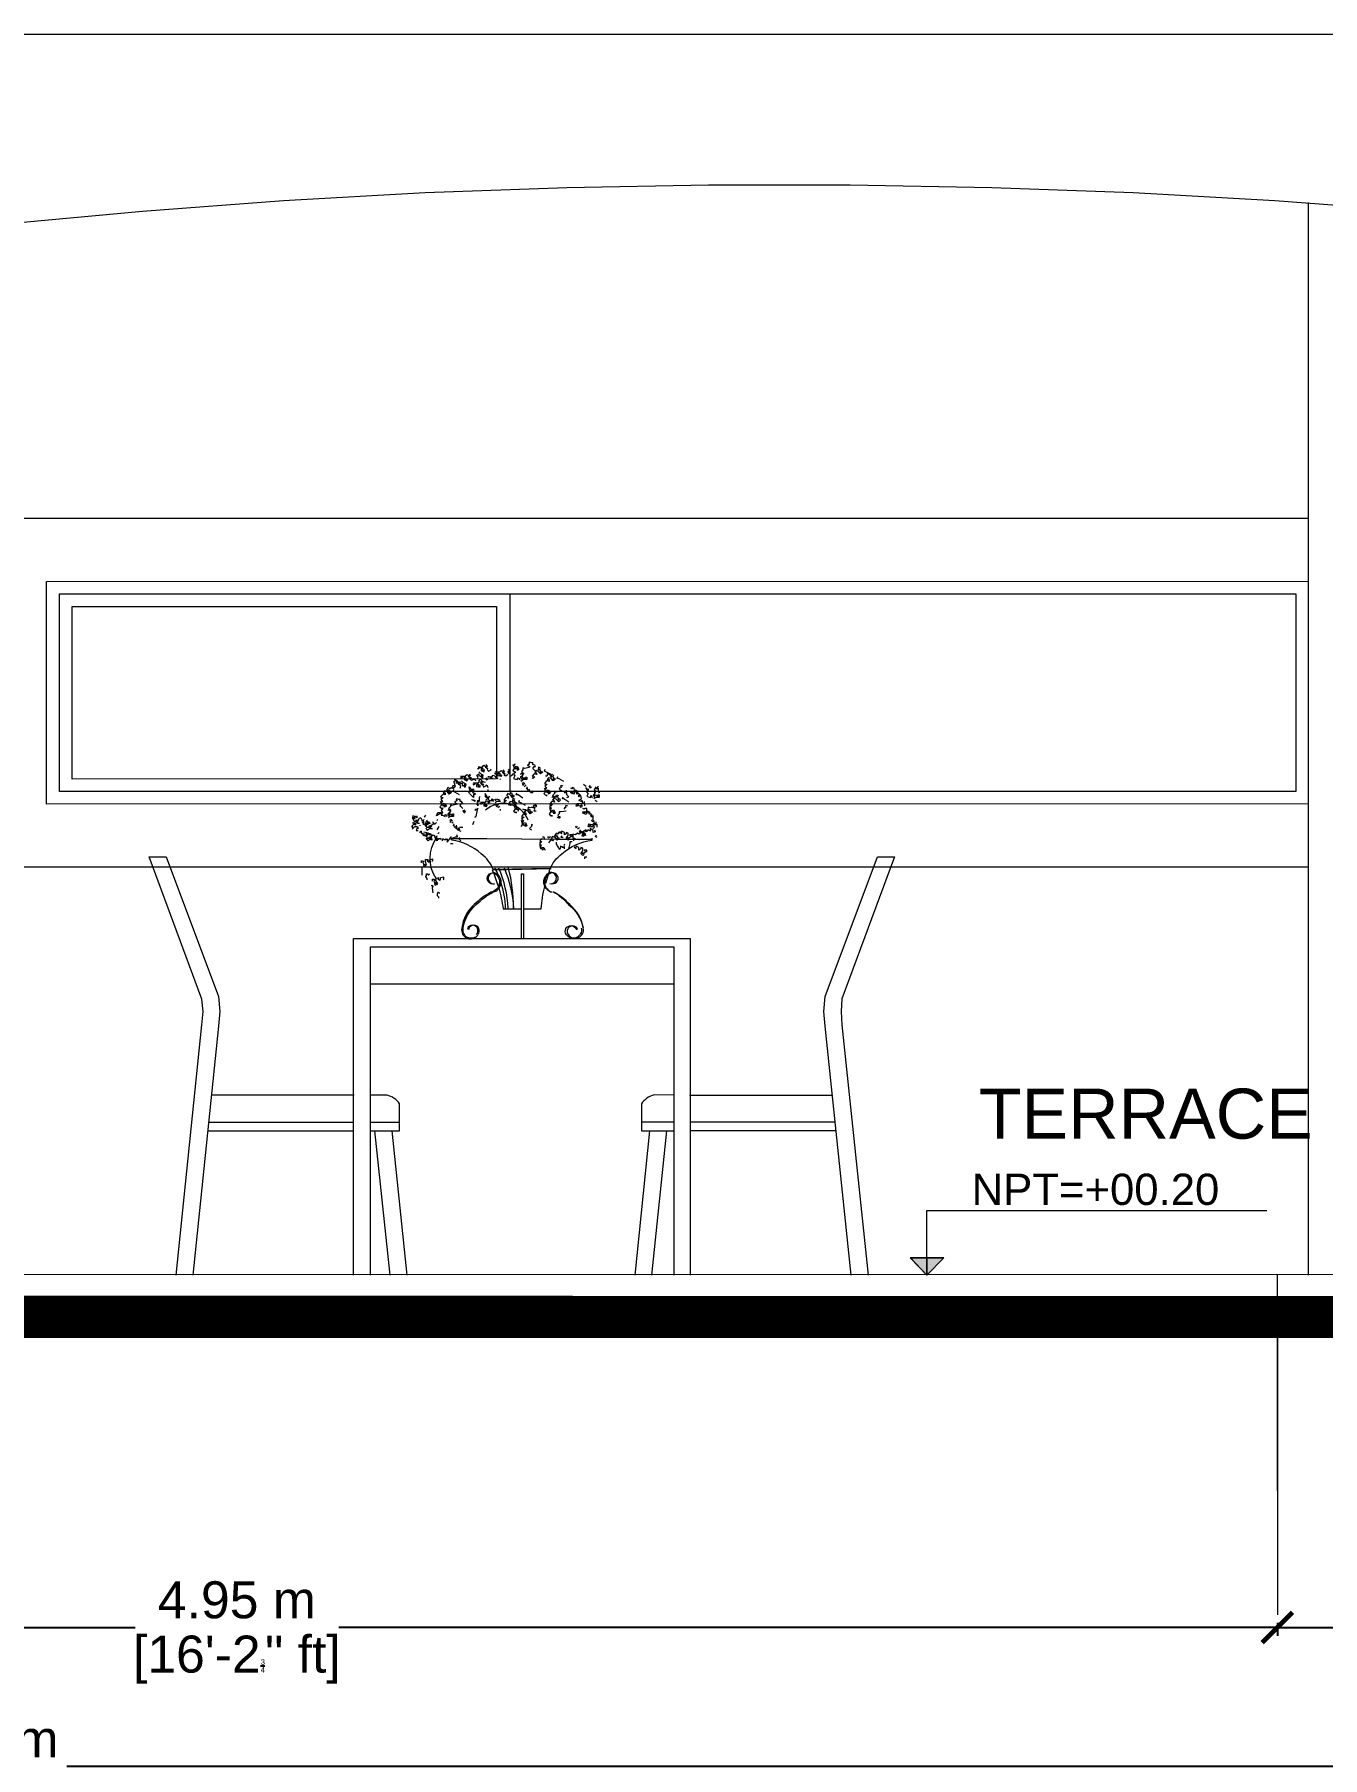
# Model space of a CAD drawing. Header units: metres. Extents: x 14 to 155, y 0 to 125.
# Drawn here: x 134.532 to 137.595, y 94.069 to 98.166 of the extents above; entities that cross this region are included whole.
import ezdxf

# ---------------------------------------------------------------- set-up
doc = ezdxf.new("R2010")
doc.units = ezdxf.units.M
doc.layers.get('Defpoints').update_dxf_attribs({"lineweight": 0})
for name, color, linetype in [('Edges', 7, 'Continuous'), ('PDF2_Solid Fills', 7, 'Continuous'), ('PDF2_Text', 255, 'Continuous')]:
    doc.layers.add(name, color=color, linetype=linetype)
doc.layers.add('PDF2_Geometry', color=7, linetype='Continuous', true_color=0xffbe80)
doc.styles.add('PDF Arial', font='arial.ttf')
doc.styles.add('TEXTS', font='swissl.ttf')
doc.dimstyles.new('Copy of DIMTEXT', dxfattribs={"dimscale": 0.3, "dimtxt": 0.22, "dimasz": 0.18, "dimexe": 0.05, "dimexo": 0.05, "dimgap": 0.05, "dimtad": 0, "dimzin": 1, "dimdsep": 46, "dimtxsty": 'TEXTS', "dimblk": 'ARCHTICK', "dimcen": 0.1, "dimclrd": 256, "dimclre": 6, "dimclrt": 7, "dimadec": 0, "dimazin": 0, "dimtfac": 0.15, "dimtix": 1, "dimtofl": 0, "dimtmove": 1, "dimatfit": 3, "dimldrblk": 'OPEN', "dimfxl": 0, "dimtolj": 1, "dimtzin": 0, "dimarcsym": 0})

# ---------------------------------------------------------------- blocks, each defined once
blk = doc.blocks.new('_ArchTick')
at = {"color": 0, "linetype": 'ByBlock', "const_width": 0.15}
blk.add_lwpolyline([(-0.5, -0.5), (0.5, 0.5)], dxfattribs=at)
blk = doc.blocks.new('*D84')
at = {"layer": 'Defpoints', "color": 0, "transparency": 16777216}
for p in [(123.442, 94.1502), (145.2922, 94.1502), (145.2922, 94.0472)]:
    blk.add_point(p, dxfattribs=at)
at = {"layer": 'Edges', "color": 6, "lineweight": -2, "transparency": 16777216}
for p, q in [((123.442, 94.1302), (123.442, 94.0272)), ((145.2922, 94.1302), (145.2922, 94.0272))]:
    blk.add_line(p, q, dxfattribs=at)
at = {"layer": 'Edges', "lineweight": -2, "transparency": 16777216}
for p, q in [((123.442, 94.0472), (134.1251, 94.0472)), ((145.2922, 94.0472), (134.6091, 94.0472))]:
    blk.add_line(p, q, dxfattribs=at)
at = {"layer": 'Edges', "lineweight": -2, "transparency": 16777216, "xscale": 0.072, "yscale": 0.072, "zscale": 0.072, "rotation": 180}
blk.add_blockref('_ArchTick', (123.442, 94.0472), dxfattribs=at)
at = {"layer": 'Edges', "lineweight": -2, "transparency": 16777216, "xscale": 0.072, "yscale": 0.072, "zscale": 0.072}
blk.add_blockref('_ArchTick', (145.2922, 94.0472), dxfattribs=at)
at = {"layer": 'Edges', "color": 7, "transparency": 16777216, "char_height": 0.088, "attachment_point": 5, "style": 'TEXTS'}
for s, insert in [('\\A1;21.85 m', (134.3671, 94.1124)), ('\\A1;[71\'-8{\\H0.15x;\\S1/4;}" ft]', (134.3671, 93.9706))]:
    blk.add_mtext(s, dxfattribs=dict(at, insert=insert))
blk = doc.blocks.new('_Open')
at = {"color": 0, "linetype": 'ByBlock', "lineweight": -2}
for p, q in [((-1, 0.167), (0, 0)), ((-1, -0.167), (0, 0)), ((0, 0), (-1, 0))]:
    blk.add_line(p, q, dxfattribs=at)
blk = doc.blocks.new('*D88')
at = {"layer": 'Defpoints', "color": 0, "transparency": 16777216}
for p in [(137.4871, 94.4093), (132.5396, 94.3783), (137.4871, 94.3781)]:
    blk.add_point(p, dxfattribs=at)
at = {"layer": 'Edges', "color": 6, "lineweight": -2, "transparency": 16777216}
for p, q in [((132.5396, 94.3781), (132.5396, 94.3581)), ((137.4871, 94.3893), (137.4871, 94.3581))]:
    blk.add_line(p, q, dxfattribs=at)
at = {"layer": 'Edges', "lineweight": -2, "transparency": 16777216}
for p, q in [((132.5396, 94.3781), (134.7713, 94.3781)), ((137.4871, 94.3781), (135.2554, 94.3781))]:
    blk.add_line(p, q, dxfattribs=at)
at = {"layer": 'Edges', "lineweight": -2, "transparency": 16777216, "xscale": 0.072, "yscale": 0.072, "zscale": 0.072, "rotation": 180}
blk.add_blockref('_ArchTick', (132.5396, 94.3781), dxfattribs=at)
at = {"layer": 'Edges', "lineweight": -2, "transparency": 16777216, "xscale": 0.072, "yscale": 0.072, "zscale": 0.072}
blk.add_blockref('_ArchTick', (137.4871, 94.3781), dxfattribs=at)
at = {"layer": 'Edges', "color": 7, "transparency": 16777216, "char_height": 0.088, "attachment_point": 5, "style": 'TEXTS'}
for s, insert in [('\\A1;4.95 m', (135.0133, 94.4433)), ('\\A1;[16\'-2{\\H0.15x;\\S3/4;}" ft]', (135.0133, 94.3015))]:
    blk.add_mtext(s, dxfattribs=dict(at, insert=insert))
blk = doc.blocks.new('*D89')
at = {"layer": 'Defpoints', "color": 0, "transparency": 16777216}
for p in [(137.4871, 94.4093), (140.0674, 94.3786), (140.0674, 94.3781)]:
    blk.add_point(p, dxfattribs=at)
at = {"layer": 'Edges', "color": 6, "lineweight": -2, "transparency": 16777216}
for p, q in [((137.4871, 94.3893), (137.4871, 94.3581)), ((140.0674, 94.3781), (140.0674, 94.3581))]:
    blk.add_line(p, q, dxfattribs=at)
at = {"layer": 'Edges', "lineweight": -2, "transparency": 16777216}
for p, q in [((137.4871, 94.3781), (138.5678, 94.3781)), ((140.0674, 94.3781), (138.9867, 94.3781))]:
    blk.add_line(p, q, dxfattribs=at)
at = {"layer": 'Edges', "lineweight": -2, "transparency": 16777216, "xscale": 0.072, "yscale": 0.072, "zscale": 0.072, "rotation": 180}
blk.add_blockref('_ArchTick', (137.4871, 94.3781), dxfattribs=at)
at = {"layer": 'Edges', "lineweight": -2, "transparency": 16777216, "xscale": 0.072, "yscale": 0.072, "zscale": 0.072}
blk.add_blockref('_ArchTick', (140.0674, 94.3781), dxfattribs=at)
at = {"layer": 'Edges', "color": 7, "transparency": 16777216, "char_height": 0.088, "attachment_point": 5, "style": 'TEXTS'}
for s, insert in [('\\A1;2.58 m', (138.7772, 94.4433)), ('\\A1;[8\'-5{\\H0.15x;\\S1/2;}" ft]', (138.7772, 94.3015))]:
    blk.add_mtext(s, dxfattribs=dict(at, insert=insert))

msp = doc.modelspace()

# ---------------------------------------------------------------- linework, layer by layer
at = {"layer": 'PDF2_Geometry', "color": 0, "lineweight": 5}
for points in [[(140.3165, 95.2162), (140.3163, 98.1662), (132.2887, 98.1659), (132.2889, 95.2159)], [(134.4539, 97.7149), (134.7892, 97.7462), (135.1244, 97.7713), (135.4613, 97.7901), (135.7982, 97.8027), (136.135, 97.809), (136.4718, 97.809), (136.8086, 97.8027), (137.1439, 97.7901), (137.4808, 97.7714), (137.8176, 97.7463), (138.1529, 97.715), (138.4866, 97.679), (138.8202, 97.6351), (139.154, 97.585), (139.4861, 97.5287), (139.8167, 97.466), (139.8167, 95.2162)], [(137.5606, 97.7666), (137.5607, 95.2161)], [(145.8328, 95.0159), (140.3166, 95.0157), (140.3165, 95.2163), (132.289, 95.2175), (132.289, 95.017), (123.113, 95.0151)]]:
    msp.add_lwpolyline(points, dxfattribs=at)
for points in [[(134.4117, 97.0161), (137.5607, 97.0162), (137.5607, 96.1858), (134.4117, 96.1857)], [(134.5605, 96.8657), (137.5606, 96.8658), (137.5606, 96.3363), (134.5605, 96.3362)]]:
    msp.add_lwpolyline(points, close=True, dxfattribs=at)
at = {"layer": 'PDF2_Geometry', "color": 0, "lineweight": 0}
for points in [[(134.5919, 96.8359), (137.531, 96.836), (137.531, 96.366), (134.5919, 96.3659)], [(134.6216, 96.8062), (135.6306, 96.8062), (135.6306, 96.3958), (134.6216, 96.3957)], [(135.5083, 96.3331), (135.5067, 96.3346), (135.5036, 96.3315), (135.5036, 96.3377), (135.5067, 96.3377), (135.5114, 96.3315), (135.5067, 96.3284)], [(135.8107, 96.3629), (135.8123, 96.3629), (135.8123, 96.3676), (135.817, 96.3645), (135.8138, 96.3598), (135.8076, 96.3629), (135.8076, 96.3676)], [(135.5804, 96.3237), (135.5867, 96.3253), (135.5804, 96.3206)], [(136.6536, 95.2161), (136.6943, 95.2568), (136.6144, 95.2568)], [(136.6145, 95.2568), (136.6944, 95.2568), (136.6537, 95.2161)]]:
    msp.add_lwpolyline(points, close=True, dxfattribs=at)
for points in [[(135.6619, 96.836), (135.6619, 96.366)], [(135.5851, 96.3973), (135.5867, 96.4004), (135.5835, 96.4052), (135.5867, 96.4067), (135.5882, 96.4082), (135.5882, 96.4052), (135.5898, 96.4036), (135.593, 96.402), (135.5977, 96.4036), (135.5945, 96.4052), (135.5945, 96.4004), (135.5977, 96.3989), (135.5992, 96.4052), (135.593, 96.4082), (135.5882, 96.4129)], [(135.5851, 96.4224), (135.5867, 96.4193), (135.5914, 96.424), (135.5867, 96.424), (135.5961, 96.424), (135.5945, 96.4208), (135.5945, 96.4161), (135.6008, 96.413), (135.6024, 96.4177), (135.5992, 96.4161), (135.5977, 96.4161), (135.5992, 96.4208), (135.5945, 96.4208), (135.6008, 96.4287), (135.6055, 96.4256), (135.6039, 96.424), (135.607, 96.424), (135.6086, 96.4287)], [(135.6055, 96.4302), (135.6085, 96.4255), (135.6055, 96.4239)], [(135.6055, 96.424), (135.607, 96.4209), (135.6085, 96.4224), (135.6101, 96.4209), (135.6085, 96.4193), (135.6101, 96.4161), (135.6117, 96.4146), (135.618, 96.4177), (135.6164, 96.4193)], [(135.6258, 96.4098), (135.6274, 96.4082), (135.6321, 96.4114), (135.6274, 96.4129), (135.6368, 96.4129)], [(135.64, 96.4036), (135.6384, 96.4036), (135.64, 96.4082), (135.6337, 96.4082), (135.6415, 96.4161)], [(135.6368, 96.413), (135.6337, 96.4083), (135.6337, 96.4037), (135.6415, 96.4021)], [(135.6415, 96.4161), (135.6446, 96.413)], [(135.6572, 96.4067), (135.6525, 96.4021), (135.6493, 96.4037), (135.6493, 96.4067), (135.6509, 96.4083), (135.6493, 96.4098), (135.6478, 96.4083), (135.6446, 96.4114), (135.6493, 96.413), (135.6462, 96.4177)], [(135.6446, 96.413), (135.6446, 96.4114), (135.6477, 96.4114), (135.6493, 96.4161)], [(135.6587, 96.4192), (135.6618, 96.4145), (135.6571, 96.4129)], [(135.6572, 96.413), (135.6603, 96.4083)], [(135.6603, 96.4114), (135.6619, 96.4161)], [(135.6744, 96.4318), (135.6728, 96.4271), (135.6697, 96.4302), (135.6728, 96.4224)], [(135.6729, 96.4224), (135.676, 96.4255), (135.6697, 96.4161), (135.6729, 96.4129), (135.6744, 96.4145), (135.676, 96.4114), (135.6713, 96.4082), (135.6744, 96.4036), (135.6713, 96.3973), (135.676, 96.3957), (135.6806, 96.3942), (135.6806, 96.3989), (135.6853, 96.3973), (135.6837, 96.3957), (135.6869, 96.3942)], [(135.6806, 96.4208), (135.6806, 96.4224), (135.676, 96.4192), (135.676, 96.4255), (135.6806, 96.4255), (135.6837, 96.4192)], [(135.6838, 96.4192), (135.6807, 96.4161), (135.6807, 96.4208)], [(135.6979, 96.4208), (135.6932, 96.4224), (135.6932, 96.4177), (135.6901, 96.413), (135.6917, 96.4114)], [(135.7105, 96.424), (135.6979, 96.4209)], [(135.7105, 96.4239), (135.7057, 96.427), (135.7042, 96.4286), (135.7073, 96.4302), (135.7057, 96.4318), (135.7073, 96.4302), (135.7089, 96.4318), (135.7089, 96.4333), (135.7089, 96.4349), (135.7089, 96.4365), (135.7136, 96.4349), (135.7166, 96.4349)], [(135.7355, 96.4208), (135.7308, 96.4239), (135.7308, 96.4208), (135.7292, 96.4177), (135.7324, 96.4177), (135.7339, 96.4192), (135.7355, 96.4145), (135.7355, 96.4098), (135.7339, 96.4129), (135.7386, 96.4145), (135.7402, 96.4114), (135.7355, 96.4082), (135.7292, 96.4145), (135.7245, 96.4161), (135.7214, 96.4114), (135.7245, 96.4114), (135.7261, 96.4068), (135.7198, 96.4082), (135.7151, 96.4021), (135.7182, 96.4005), (135.7214, 96.4005), (135.7166, 96.3973), (135.7151, 96.3989)], [(135.7245, 96.413), (135.7198, 96.4177), (135.7167, 96.4208), (135.7198, 96.4255), (135.723, 96.4255), (135.7214, 96.4287), (135.7167, 96.4302), (135.7167, 96.4349)], [(135.7449, 96.4145), (135.7465, 96.4192)], [(135.7605, 96.4068), (135.748, 96.413), (135.7449, 96.4146)], [(135.5225, 96.3753), (135.5194, 96.3722), (135.5146, 96.3753), (135.513, 96.3722), (135.5114, 96.3691)], [(135.5225, 96.3754), (135.524, 96.3738), (135.5272, 96.3754), (135.5256, 96.3785), (135.5272, 96.3801), (135.5319, 96.3801), (135.5319, 96.3848), (135.5288, 96.3879), (135.5319, 96.3911), (135.535, 96.3927), (135.535, 96.3895), (135.535, 96.3864), (135.5397, 96.3864), (135.5428, 96.3879), (135.5397, 96.3879), (135.5397, 96.3832), (135.5428, 96.3832), (135.5459, 96.3895)], [(135.5272, 96.366), (135.5288, 96.3706), (135.5272, 96.3753), (135.5288, 96.3753), (135.5319, 96.3769), (135.5335, 96.3785), (135.5319, 96.38)], [(135.5381, 96.3911), (135.5304, 96.3942)], [(135.5396, 96.3879), (135.535, 96.3926)], [(135.5443, 96.3738), (135.5459, 96.3785), (135.5427, 96.3817), (135.5459, 96.3848), (135.549, 96.3864), (135.549, 96.3832), (135.549, 96.3801), (135.5537, 96.3801), (135.5569, 96.3817), (135.5537, 96.3817), (135.5537, 96.3769), (135.5569, 96.3769), (135.5584, 96.3832), (135.5521, 96.3864), (135.5474, 96.3911)], [(135.5459, 96.4005), (135.5459, 96.3974), (135.5506, 96.4005), (135.5459, 96.4021), (135.5553, 96.4021), (135.5537, 96.3974), (135.5537, 96.3942), (135.56, 96.3911), (135.5632, 96.3958), (135.5585, 96.3942), (135.5569, 96.3942), (135.5585, 96.3989), (135.5537, 96.3974), (135.56, 96.4067)], [(135.5601, 96.4067), (135.5648, 96.4037), (135.5632, 96.4005), (135.5664, 96.4021), (135.5679, 96.4067)], [(135.5663, 96.4082), (135.5679, 96.4036), (135.5647, 96.402)], [(135.5648, 96.402), (135.5664, 96.3989), (135.5695, 96.4004), (135.5695, 96.3973), (135.5679, 96.3957), (135.5695, 96.3941), (135.571, 96.3926), (135.5773, 96.3957), (135.5757, 96.3973), (135.5788, 96.3957), (135.5804, 96.391)], [(135.5648, 96.3769), (135.5664, 96.3691), (135.5726, 96.3676), (135.5664, 96.3644)], [(135.5788, 96.3613), (135.5741, 96.3629), (135.5772, 96.3692), (135.5741, 96.3722), (135.5725, 96.3676), (135.571, 96.3707), (135.5663, 96.3769)], [(135.5741, 96.3848), (135.5757, 96.3817), (135.5804, 96.3848), (135.5757, 96.3864), (135.5851, 96.3864), (135.5835, 96.3817), (135.5883, 96.3832), (135.5867, 96.3785), (135.5883, 96.3785), (135.5914, 96.3801)], [(135.5914, 96.38), (135.5898, 96.3753), (135.5835, 96.3769), (135.5835, 96.3816), (135.5898, 96.3895), (135.5945, 96.3879), (135.5929, 96.3848), (135.5961, 96.3848), (135.5977, 96.3895), (135.604, 96.3879)], [(135.5882, 96.3911), (135.5929, 96.3958), (135.5945, 96.3927)], [(135.5945, 96.3926), (135.5976, 96.3879)], [(135.5945, 96.3864), (135.5961, 96.3817), (135.5976, 96.3848)], [(135.5977, 96.3879), (135.5946, 96.3863)], [(135.5992, 96.3816), (135.5976, 96.38)], [(135.5977, 96.3848), (135.5993, 96.3817)], [(135.5977, 96.3801), (135.5993, 96.377)], [(135.5992, 96.3769), (135.6008, 96.3769), (135.607, 96.38)], [(135.6055, 96.3989), (135.607, 96.3926)], [(135.607, 96.3801), (135.6055, 96.3817), (135.6086, 96.3801), (135.6102, 96.3754)], [(135.6101, 96.3926), (135.607, 96.3989)], [(135.6133, 96.4005), (135.6102, 96.4005), (135.618, 96.4005), (135.6164, 96.3974)], [(135.6227, 96.3973), (135.6164, 96.3973), (135.6227, 96.4052), (135.6274, 96.4021), (135.6274, 96.4005), (135.6306, 96.4005), (135.6321, 96.4052)], [(135.629, 96.4067), (135.6321, 96.4021), (135.6274, 96.4005), (135.6306, 96.3974), (135.6321, 96.3989), (135.6337, 96.3974), (135.6321, 96.3958)], [(135.64, 96.3942), (135.6384, 96.3958)], [(135.6415, 96.402), (135.6431, 96.4051), (135.6399, 96.4036)], [(135.6603, 96.4082), (135.6619, 96.4113)], [(135.6619, 96.4114), (135.6619, 96.4083), (135.6619, 96.4067), (135.6619, 96.4036), (135.665, 96.4036), (135.6698, 96.4067), (135.6682, 96.4083)], [(135.6869, 96.4082), (135.6885, 96.4082), (135.6916, 96.4098), (135.6932, 96.4067), (135.6916, 96.4004), (135.69, 96.402), (135.6916, 96.3989)], [(135.6916, 96.4067), (135.6916, 96.4021), (135.6869, 96.4005), (135.6885, 96.3974), (135.6916, 96.3942), (135.6916, 96.3974)], [(135.6916, 96.3973), (135.6932, 96.3989), (135.6979, 96.3989), (135.701, 96.3957), (135.6979, 96.3957), (135.6995, 96.4004), (135.7026, 96.4004), (135.7026, 96.3942), (135.6947, 96.3942), (135.6885, 96.3894)], [(135.6916, 96.4114), (135.6947, 96.4098)], [(135.6916, 96.3864), (135.6932, 96.3801), (135.6963, 96.3832)], [(135.6948, 96.4098), (135.6948, 96.4082), (135.6917, 96.4067)], [(135.6932, 96.3879), (135.6979, 96.3848)], [(135.701, 96.3816), (135.6963, 96.3769)], [(135.701, 96.3723), (135.7026, 96.3738)], [(135.7026, 96.3769), (135.7042, 96.3691)], [(135.7073, 96.3723), (135.7089, 96.3676), (135.7073, 96.3676), (135.712, 96.3645), (135.7136, 96.3676), (135.7166, 96.3629), (135.712, 96.3629)], [(135.7496, 96.3753), (135.7465, 96.3707), (135.7449, 96.3738), (135.7465, 96.366), (135.7512, 96.3691)], [(135.7543, 96.3989), (135.7512, 96.3942), (135.7559, 96.3942), (135.7559, 96.3895), (135.7496, 96.391), (135.745, 96.3848), (135.7496, 96.3832), (135.7512, 96.3832), (135.7481, 96.38), (135.7466, 96.3816), (135.7466, 96.3769), (135.7496, 96.3753)], [(135.7637, 96.4005), (135.759, 96.4021), (135.759, 96.4052), (135.7559, 96.4068), (135.7511, 96.4082), (135.7511, 96.4068), (135.7511, 96.4052), (135.7511, 96.4036), (135.7496, 96.4021), (135.7481, 96.4036), (135.7496, 96.4021)], [(135.7668, 96.4036), (135.7621, 96.4067), (135.7605, 96.4036), (135.7589, 96.4005), (135.7621, 96.4005), (135.7652, 96.402), (135.7668, 96.3973), (135.7668, 96.3926), (135.7637, 96.3957), (135.7684, 96.3973), (135.7699, 96.3942), (135.7652, 96.391), (135.7605, 96.3973), (135.7542, 96.3989)], [(135.7558, 96.4068), (135.7558, 96.4068)], [(135.7887, 96.3785), (135.7841, 96.3801), (135.7825, 96.3785), (135.7841, 96.3769), (135.7841, 96.3754), (135.7809, 96.3738), (135.7809, 96.3754), (135.7809, 96.3738), (135.7794, 96.3723), (135.7809, 96.3707), (135.7857, 96.3676), (135.7716, 96.3645)], [(135.7747, 96.3973), (135.7763, 96.402)], [(135.7903, 96.3895), (135.7794, 96.3958), (135.7747, 96.3974)], [(135.817, 96.3644), (135.8154, 96.3738), (135.8107, 96.3753), (135.8107, 96.3723), (135.8076, 96.3738)], [(135.8373, 96.3832), (135.8389, 96.3816), (135.8436, 96.3785)], [(135.842, 96.3753), (135.8451, 96.3707)], [(135.8452, 96.3707), (135.8483, 96.3723), (135.8483, 96.3691), (135.8436, 96.366), (135.8483, 96.3613), (135.8452, 96.355), (135.8483, 96.3534), (135.8546, 96.3518), (135.8546, 96.3566), (135.8577, 96.355), (135.8562, 96.3534), (135.8592, 96.3518)], [(135.853, 96.3785), (135.853, 96.3801), (135.8499, 96.3769)], [(135.8562, 96.3769), (135.8531, 96.3738), (135.8531, 96.3785)], [(135.8671, 96.3753), (135.8624, 96.3707), (135.864, 96.3691)], [(135.8718, 96.3785), (135.8718, 96.3769), (135.8702, 96.3738), (135.8671, 96.3754)], [(135.8734, 96.3629), (135.8765, 96.3645), (135.8734, 96.3676), (135.8734, 96.3738), (135.8718, 96.3723), (135.8687, 96.3723), (135.8671, 96.3738), (135.8671, 96.3769)], [(135.5177, 96.3597), (135.513, 96.366), (135.5067, 96.3676), (135.5036, 96.3629), (135.5083, 96.3629), (135.5083, 96.3582), (135.5036, 96.3597), (135.4974, 96.3535), (135.502, 96.3519), (135.5036, 96.3519), (135.5005, 96.3487), (135.4989, 96.3503), (135.4989, 96.3456), (135.502, 96.344), (135.499, 96.3393), (135.4974, 96.3424), (135.499, 96.3346), (135.5036, 96.3377), (135.4958, 96.3299), (135.5005, 96.3252), (135.502, 96.3268), (135.502, 96.3237), (135.499, 96.3205), (135.502, 96.3158), (135.499, 96.3095), (135.502, 96.3095)], [(135.5115, 96.3691), (135.5146, 96.3691), (135.5177, 96.3707), (135.5193, 96.3661), (135.5193, 96.3613), (135.5162, 96.3645), (135.5209, 96.3661), (135.5225, 96.3629), (135.5177, 96.3598)], [(135.524, 96.3331), (135.5209, 96.3346), (135.5209, 96.33), (135.5162, 96.3252)], [(135.5381, 96.3362), (135.5241, 96.3331)], [(135.5428, 96.3582), (135.5319, 96.3645), (135.5272, 96.3661)], [(135.5443, 96.3425), (135.5443, 96.3472), (135.5412, 96.3472), (135.5365, 96.3488), (135.535, 96.3472), (135.5365, 96.3456), (135.5365, 96.3441), (135.5334, 96.3425), (135.5334, 96.3441), (135.5334, 96.3425), (135.5318, 96.3409), (135.5334, 96.3393), (135.538, 96.3362)], [(135.5412, 96.3472), (135.5412, 96.3472)], [(135.5506, 96.3253), (135.5459, 96.33), (135.5443, 96.3331), (135.5474, 96.3377)], [(135.5475, 96.3377), (135.5506, 96.3377), (135.5475, 96.3424), (135.5444, 96.3424)], [(135.5663, 96.3613), (135.5647, 96.3644)], [(135.5788, 96.3582), (135.5788, 96.3597), (135.5788, 96.3582), (135.5757, 96.3597), (135.5757, 96.3566), (135.5757, 96.3519), (135.5664, 96.3613)], [(135.571, 96.3472), (135.5789, 96.3456), (135.5789, 96.3425), (135.5757, 96.3456), (135.5726, 96.3456)], [(135.5804, 96.3613), (135.5757, 96.3582)], [(135.5835, 96.3347), (135.5866, 96.3377), (135.5866, 96.3316), (135.5851, 96.3393), (135.5866, 96.3456), (135.5882, 96.3409), (135.5898, 96.3456), (135.5898, 96.3519), (135.5914, 96.355)], [(135.5914, 96.3393), (135.593, 96.3362), (135.5977, 96.3393), (135.593, 96.3409)], [(135.5929, 96.3409), (135.6023, 96.3409), (135.6008, 96.3362), (135.6008, 96.3316), (135.607, 96.33)], [(135.6071, 96.33), (135.6086, 96.3347), (135.6055, 96.3316), (135.604, 96.3331), (135.6055, 96.3362), (135.6008, 96.3362), (135.6071, 96.3441)], [(135.6039, 96.3534), (135.6116, 96.3503), (135.6086, 96.3534)], [(135.6086, 96.3534), (135.604, 96.3613), (135.604, 96.3534)], [(135.6055, 96.3456), (135.6101, 96.3503), (135.6117, 96.3472), (135.6148, 96.3409), (135.6117, 96.3409), (135.6133, 96.3362)], [(135.6071, 96.344), (135.6117, 96.3424), (135.6101, 96.3393), (135.6133, 96.3393)], [(135.6101, 96.3707), (135.6101, 96.366)], [(135.6133, 96.3534), (135.6102, 96.3471), (135.6133, 96.3455)], [(135.6133, 96.355), (135.6117, 96.3503)], [(135.6133, 96.3456), (135.6196, 96.344), (135.6196, 96.3487), (135.6227, 96.3471), (135.6212, 96.344), (135.6243, 96.344)], [(135.6258, 96.3487), (135.6274, 96.3456), (135.6289, 96.344), (135.6289, 96.3456), (135.6305, 96.3487), (135.6352, 96.3471), (135.6384, 96.3456), (135.6352, 96.3456)], [(135.64, 96.3425), (135.6322, 96.3425), (135.6274, 96.3394)], [(135.629, 96.3347), (135.6306, 96.33), (135.6337, 96.3331)], [(135.6306, 96.3362), (135.6353, 96.3347)], [(135.6572, 96.3613), (135.6541, 96.3566), (135.6572, 96.355), (135.6588, 96.3503), (135.6525, 96.3519), (135.6478, 96.3456), (135.6509, 96.344), (135.6541, 96.3456), (135.6493, 96.3409), (135.6478, 96.3424), (135.6493, 96.3377), (135.6525, 96.3377)], [(135.6634, 96.3582), (135.6571, 96.3613)], [(135.6603, 96.3377), (135.6634, 96.3377), (135.665, 96.3331), (135.6587, 96.3347)], [(135.6744, 96.3472), (135.6697, 96.3503), (135.6697, 96.3472), (135.6681, 96.3441), (135.6713, 96.3441), (135.6728, 96.3456), (135.6744, 96.3409), (135.6744, 96.3362), (135.6728, 96.3393), (135.6775, 96.3409), (135.6791, 96.3378), (135.6744, 96.3347), (135.6697, 96.3409), (135.6634, 96.3425), (135.6603, 96.3378)], [(135.6682, 96.366), (135.6635, 96.3676), (135.6635, 96.3644), (135.6619, 96.3613), (135.6651, 96.3629), (135.6666, 96.3629), (135.6682, 96.3581), (135.6682, 96.355), (135.6666, 96.3566), (135.6713, 96.3581), (135.6729, 96.355), (135.6682, 96.3519), (135.6635, 96.3581)], [(135.6776, 96.3347), (135.6745, 96.33), (135.6729, 96.3331), (135.6745, 96.3253)], [(135.6932, 96.3503), (135.6822, 96.3582), (135.6776, 96.3582), (135.6791, 96.3629)], [(135.6995, 96.3331), (135.6885, 96.3393), (135.6838, 96.3409), (135.6854, 96.3456)], [(135.7245, 96.3331), (135.7182, 96.3331), (135.7182, 96.3315), (135.7182, 96.3284), (135.7167, 96.3268), (135.7152, 96.3284), (135.7105, 96.3268), (135.7058, 96.3284), (135.7058, 96.3253), (135.7042, 96.3221), (135.7073, 96.3221), (135.7089, 96.3237), (135.7105, 96.319), (135.7105, 96.3143), (135.7089, 96.3174), (135.7136, 96.319), (135.7152, 96.3158), (135.7105, 96.3127), (135.7058, 96.319), (135.6995, 96.3205)], [(135.7042, 96.3692), (135.7073, 96.3708)], [(135.7245, 96.319), (135.7198, 96.319), (135.7214, 96.3237), (135.7198, 96.3284), (135.7214, 96.3284), (135.7245, 96.33), (135.7261, 96.3316), (135.7229, 96.3331), (135.7245, 96.3377)], [(135.7512, 96.3692), (135.7433, 96.3613), (135.7481, 96.3566), (135.7496, 96.3582), (135.7496, 96.3551)], [(135.7558, 96.3644), (135.7542, 96.366), (135.7512, 96.3628), (135.7512, 96.3691), (135.7542, 96.3691), (135.7589, 96.3628)], [(135.759, 96.3629), (135.7543, 96.3598), (135.7559, 96.3645)], [(135.7668, 96.3503), (135.7637, 96.3456), (135.7668, 96.3456), (135.7684, 96.3409), (135.7621, 96.3424), (135.7574, 96.3363), (135.7605, 96.3347), (135.7637, 96.3363), (135.7589, 96.3315), (135.7574, 96.3331), (135.7574, 96.3284), (135.7605, 96.3268)], [(135.7621, 96.3519), (135.7637, 96.3535), (135.7668, 96.3535), (135.7684, 96.3503)], [(135.7715, 96.3644), (135.7684, 96.366), (135.7684, 96.3613), (135.7637, 96.3566), (135.7668, 96.355), (135.7684, 96.3534), (135.7684, 96.3519), (135.7668, 96.3503), (135.7715, 96.3487), (135.7778, 96.3425), (135.7825, 96.3456), (135.7809, 96.3487), (135.7762, 96.3472), (135.7778, 96.3456), (135.7778, 96.3487), (135.7762, 96.3535), (135.7731, 96.3535), (135.7715, 96.3519), (135.7715, 96.355), (135.7731, 96.3582), (135.7778, 96.3566)], [(135.7872, 96.3487), (135.7888, 96.3534)], [(135.8029, 96.3409), (135.7903, 96.3488), (135.7872, 96.3488)], [(135.7997, 96.3316), (135.795, 96.3316), (135.795, 96.3285), (135.795, 96.3269), (135.7934, 96.3269), (135.7918, 96.3269), (135.7934, 96.3269), (135.7903, 96.3237)], [(135.7966, 96.3629), (135.7935, 96.3629), (135.7919, 96.3629), (135.7935, 96.366)], [(135.795, 96.3644), (135.7919, 96.3644)], [(135.7966, 96.3692), (135.7966, 96.3661), (135.795, 96.3645)], [(135.7981, 96.3519), (135.8028, 96.3535), (135.7981, 96.3582), (135.7981, 96.3629), (135.7965, 96.3629)], [(135.7997, 96.3316), (135.7997, 96.3316)], [(135.8186, 96.3692), (135.817, 96.3645)], [(135.8217, 96.3597), (135.8217, 96.3644), (135.8247, 96.3644), (135.8186, 96.3691)], [(135.8295, 96.3284), (135.8342, 96.33), (135.8342, 96.3331), (135.8326, 96.3347), (135.8311, 96.3331), (135.8295, 96.3315), (135.8248, 96.3331), (135.8232, 96.3363), (135.8248, 96.3347), (135.8232, 96.3315), (135.8202, 96.3315), (135.8217, 96.3378), (135.8295, 96.3378), (135.8358, 96.3393), (135.8342, 96.3456), (135.8311, 96.3424), (135.8264, 96.3456), (135.8327, 96.3487), (135.8311, 96.3566), (135.8279, 96.355), (135.8264, 96.3534), (135.8264, 96.3582), (135.8295, 96.3582), (135.8248, 96.3613), (135.8217, 96.3597)], [(135.8389, 96.3425), (135.8389, 96.3394), (135.8373, 96.3378), (135.8342, 96.3378)], [(135.8405, 96.3316), (135.8405, 96.3363), (135.8389, 96.3363), (135.8358, 96.3363), (135.8342, 96.3363), (135.8342, 96.3393)], [(135.8608, 96.366), (135.8624, 96.3676), (135.8639, 96.3676), (135.8655, 96.3644), (135.8639, 96.3597), (135.8624, 96.3597), (135.8639, 96.3566)], [(135.8639, 96.3644), (135.8639, 96.3597), (135.8608, 96.3581), (135.8623, 96.355), (135.8639, 96.3518), (135.8639, 96.355), (135.8655, 96.3581), (135.8702, 96.3566), (135.8733, 96.3534), (135.8702, 96.3534), (135.8718, 96.3581), (135.8749, 96.3581), (135.8749, 96.3519), (135.867, 96.3519), (135.8623, 96.3487)], [(135.8639, 96.3692), (135.867, 96.3676)], [(135.8671, 96.3676), (135.8671, 96.366), (135.864, 96.3645)], [(135.8655, 96.3456), (135.8702, 96.3425)], [(135.4315, 96.2908), (135.4362, 96.2924), (135.4378, 96.2892), (135.4378, 96.2861), (135.4346, 96.2877), (135.4331, 96.2877), (135.43, 96.2845), (135.43, 96.2798), (135.4315, 96.2814), (135.4285, 96.2845)], [(135.4346, 96.2955), (135.4315, 96.3048), (135.4331, 96.3095)], [(135.4315, 96.3001), (135.4315, 96.3048), (135.4362, 96.3017)], [(135.4315, 96.2939), (135.4346, 96.2876), (135.4378, 96.2908), (135.4425, 96.2939), (135.4394, 96.297)], [(135.4378, 96.3064), (135.4347, 96.3064), (135.4363, 96.3017)], [(135.4347, 96.2955), (135.4394, 96.2955), (135.4394, 96.2985), (135.4426, 96.297), (135.4426, 96.2908), (135.4473, 96.2908)], [(135.441, 96.308), (135.441, 96.3033), (135.4379, 96.3064)], [(135.4394, 96.297), (135.4441, 96.2986), (135.4441, 96.297), (135.4457, 96.2986), (135.4457, 96.3001), (135.4473, 96.3032)], [(135.4472, 96.3033), (135.4503, 96.3033)], [(135.4504, 96.3033), (135.4535, 96.297), (135.4519, 96.297), (135.4566, 96.297)], [(135.4535, 96.2924), (135.4566, 96.294), (135.4582, 96.2893), (135.4551, 96.2893), (135.4614, 96.2861), (135.4629, 96.2908), (135.4645, 96.2955), (135.4707, 96.294), (135.4723, 96.2893), (135.4675, 96.2924), (135.466, 96.2924), (135.4675, 96.2877), (135.4629, 96.2908), (135.4645, 96.2814), (135.4707, 96.2814), (135.4707, 96.2845), (135.4738, 96.283), (135.4738, 96.2783)], [(135.4551, 96.2955), (135.4582, 96.2908), (135.4582, 96.2955)], [(135.4567, 96.297), (135.4583, 96.3001)], [(135.4598, 96.3048), (135.4629, 96.3095)], [(135.4645, 96.2986), (135.4691, 96.2893), (135.4645, 96.2861), (135.4629, 96.2877), (135.4614, 96.2846), (135.466, 96.2814)], [(135.477, 96.2845), (135.477, 96.2861), (135.4786, 96.2892), (135.4817, 96.2892)], [(135.4786, 96.2939), (135.4833, 96.2892), (135.4817, 96.2892), (135.4849, 96.2892), (135.488, 96.2923)], [(135.4958, 96.3127), (135.488, 96.308), (135.4911, 96.3158), (135.499, 96.3158), (135.499, 96.3111)], [(135.4896, 96.2971), (135.4912, 96.3001)], [(135.499, 96.3158), (135.4959, 96.3127)], [(135.502, 96.3096), (135.5083, 96.3065), (135.5083, 96.3112)], [(135.5083, 96.3111), (135.513, 96.3095)], [(135.513, 96.3096), (135.5114, 96.308)], [(135.5115, 96.308), (135.5131, 96.3064)], [(135.5162, 96.3253), (135.5193, 96.3237), (135.5209, 96.3221), (135.5209, 96.3205), (135.5193, 96.319), (135.5193, 96.3159), (135.5146, 96.3127), (135.5162, 96.3096), (135.5178, 96.3065), (135.5193, 96.3096), (135.5193, 96.3127), (135.524, 96.3112), (135.5272, 96.308), (135.524, 96.308), (135.5256, 96.3127), (135.5287, 96.3127), (135.5287, 96.3064), (135.5208, 96.3064), (135.5161, 96.3033)], [(135.5146, 96.3206), (135.5162, 96.3222), (135.5193, 96.3222), (135.5209, 96.319), (135.5177, 96.3143), (135.5162, 96.3143), (135.5193, 96.3112)], [(135.5193, 96.2986), (135.5209, 96.2924), (135.5225, 96.2971)], [(135.5209, 96.3001), (135.5256, 96.2971)], [(135.5272, 96.2939), (135.5241, 96.2908)], [(135.5287, 96.2892), (135.5303, 96.2813)], [(135.5553, 96.3143), (135.5506, 96.3206), (135.5569, 96.3175), (135.5537, 96.3222)], [(135.5741, 96.2877), (135.5772, 96.2956)], [(135.5788, 96.3048), (135.5819, 96.3064), (135.5835, 96.3143), (135.5866, 96.3253)], [(135.6384, 96.33), (135.6337, 96.3269)], [(135.64, 96.3206), (135.64, 96.3237)], [(135.6744, 96.3253), (135.6791, 96.3284), (135.6713, 96.319), (135.6744, 96.3159), (135.6775, 96.3174), (135.6775, 96.3143)], [(135.6822, 96.319), (135.6838, 96.3237), (135.6822, 96.3253), (135.6791, 96.3221), (135.6791, 96.3284), (135.6822, 96.3284)], [(135.6948, 96.2908), (135.6885, 96.2829)], [(135.6963, 96.3048), (135.6916, 96.3017), (135.69, 96.3033), (135.6916, 96.2987), (135.6947, 96.2971)], [(135.6948, 96.3127), (135.6901, 96.3064), (135.6932, 96.3048), (135.6964, 96.3048)], [(135.6948, 96.2971), (135.6917, 96.2924), (135.6901, 96.2971), (135.6917, 96.2877)], [(135.6916, 96.2877), (135.6947, 96.2908)], [(135.701, 96.3221), (135.6979, 96.3221), (135.6963, 96.3221), (135.6932, 96.3237)], [(135.6963, 96.3158), (135.6994, 96.3158), (135.701, 96.3111), (135.6947, 96.3127)], [(135.701, 96.2877), (135.6994, 96.2877), (135.6963, 96.2846), (135.6947, 96.2908), (135.6994, 96.2924), (135.7026, 96.2846)], [(135.6995, 96.3206), (135.6964, 96.3159)], [(135.759, 96.3174), (135.7621, 96.3205), (135.7559, 96.3127), (135.759, 96.308), (135.7621, 96.3095)], [(135.7605, 96.3269), (135.7589, 96.3222), (135.7574, 96.3269), (135.7589, 96.3175)], [(135.7668, 96.3174), (135.7668, 96.319), (135.7637, 96.3158), (135.7621, 96.3205), (135.7668, 96.3221), (135.7699, 96.3143)], [(135.7621, 96.3096), (135.7621, 96.3065)], [(135.77, 96.3143), (135.7669, 96.3127), (135.7669, 96.3174)], [(135.7747, 96.3033), (135.7763, 96.3049), (135.7778, 96.3049), (135.7794, 96.3033)], [(135.7966, 96.319), (135.7841, 96.3174), (135.7794, 96.3174), (135.7794, 96.3127), (135.7763, 96.3096), (135.7779, 96.3065)], [(135.7778, 96.3064), (135.7809, 96.3064), (135.7809, 96.3033), (135.7778, 96.3018)], [(135.8389, 96.3143), (135.8405, 96.3143), (135.842, 96.319), (135.8451, 96.3143), (135.8436, 96.3111), (135.8357, 96.3142), (135.8373, 96.319), (135.8389, 96.3142)], [(135.8515, 96.3111), (135.8499, 96.3158), (135.8531, 96.3158), (135.8468, 96.319), (135.8452, 96.3143), (135.8452, 96.3253), (135.8405, 96.3253), (135.8389, 96.3237), (135.8358, 96.3253)], [(135.8593, 96.2782), (135.8639, 96.2813), (135.8623, 96.2845), (135.8608, 96.2861), (135.8593, 96.2845), (135.8577, 96.2813), (135.8546, 96.2845), (135.8514, 96.2861), (135.8546, 96.2861), (135.8514, 96.2813), (135.8483, 96.2829), (135.8499, 96.2892), (135.8577, 96.2876), (135.8639, 96.2908), (135.8623, 96.2971), (135.8593, 96.2939), (135.8561, 96.2971), (135.8608, 96.3002), (135.8608, 96.308), (135.8561, 96.3064), (135.8561, 96.3048)], [(135.8546, 96.3096), (135.8577, 96.3096), (135.8546, 96.3127), (135.8515, 96.3112)], [(135.8562, 96.3048), (135.8546, 96.3095)], [(135.8671, 96.2939), (135.8671, 96.2908), (135.8655, 96.2892), (135.8624, 96.2892)], [(135.8702, 96.2814), (135.8702, 96.2877), (135.8671, 96.2877), (135.864, 96.2861), (135.8624, 96.2877), (135.864, 96.2908)], [(135.43, 96.2767), (135.4363, 96.283), (135.4426, 96.283)], [(135.4425, 96.283), (135.4441, 96.2783), (135.4409, 96.2783), (135.4394, 96.2736), (135.4441, 96.2736)], [(135.4472, 96.2688), (135.4503, 96.2719)], [(135.4488, 96.2845), (135.4488, 96.2861)], [(135.4504, 96.2735), (135.452, 96.2688), (135.4504, 96.2688), (135.4535, 96.2657), (135.4567, 96.2672), (135.4583, 96.2625)], [(135.4582, 96.2625), (135.4551, 96.2625), (135.463, 96.2595), (135.463, 96.2641), (135.4676, 96.2625), (135.4676, 96.2672)], [(135.4582, 96.2704), (135.466, 96.2688)], [(135.4629, 96.2798), (135.466, 96.2735), (135.4691, 96.2767), (135.4738, 96.2798), (135.4707, 96.283), (135.4738, 96.2861), (135.4754, 96.283), (135.477, 96.2846)], [(135.4645, 96.2688), (135.4629, 96.2641), (135.466, 96.2548)], [(135.4629, 96.2548), (135.4675, 96.2485), (135.4691, 96.2501), (135.4738, 96.2532), (135.4707, 96.2564)], [(135.466, 96.2548), (135.4707, 96.2548), (135.4707, 96.2579), (135.4739, 96.2564), (135.4739, 96.2517), (135.4786, 96.2517)], [(135.4691, 96.2672), (135.4675, 96.2672)], [(135.4723, 96.2672), (135.4723, 96.2625), (135.4692, 96.2672)], [(135.4707, 96.2563), (135.4754, 96.2594), (135.4754, 96.2563), (135.477, 96.2579), (135.477, 96.261)], [(135.4739, 96.2782), (135.4786, 96.2782)], [(135.477, 96.2516), (135.4754, 96.2656)], [(135.477, 96.261), (135.4786, 96.2626)], [(135.4786, 96.2625), (135.4817, 96.2625), (135.4848, 96.2579), (135.4832, 96.2563), (135.4879, 96.2563)], [(135.4848, 96.2516), (135.4879, 96.2532), (135.4895, 96.2485), (135.4864, 96.25), (135.4879, 96.2547), (135.4895, 96.2547), (135.4911, 96.2532), (135.4911, 96.2516), (135.4942, 96.2532), (135.4942, 96.2547), (135.4942, 96.2532), (135.4974, 96.2547), (135.4974, 96.2516)], [(135.4864, 96.2501), (135.4864, 96.2501)], [(135.4896, 96.2751), (135.4943, 96.283)], [(135.4911, 96.2657), (135.4942, 96.2688)], [(135.5021, 96.2485), (135.5021, 96.2532), (135.5036, 96.2532), (135.5051, 96.2516), (135.5067, 96.2516), (135.5098, 96.2516), (135.5083, 96.2532), (135.5098, 96.2516), (135.513, 96.2532), (135.513, 96.2516), (135.513, 96.2454), (135.5224, 96.2564)], [(135.5021, 96.2485), (135.5021, 96.2485)], [(135.5225, 96.2563), (135.5225, 96.2594)], [(135.5287, 96.2845), (135.5287, 96.2861)], [(135.5303, 96.2814), (135.535, 96.283)], [(135.535, 96.2861), (135.5366, 96.2798), (135.5334, 96.2798), (135.5381, 96.2767), (135.5412, 96.2798), (135.5427, 96.2751), (135.5381, 96.2751), (135.5459, 96.2719)], [(135.5428, 96.2563), (135.5412, 96.2532), (135.5459, 96.2484)], [(135.5428, 96.2814), (135.5507, 96.2814)], [(135.7026, 96.2845), (135.6995, 96.2829), (135.701, 96.2876)], [(135.7136, 96.283), (135.7089, 96.2783)], [(135.7089, 96.2782), (135.7105, 96.2766)], [(135.7105, 96.2767), (135.7136, 96.2751)], [(135.7167, 96.2861), (135.7137, 96.2877), (135.7137, 96.283)], [(135.7402, 96.2579), (135.7433, 96.2579), (135.7449, 96.2516), (135.7386, 96.2532), (135.7339, 96.2485), (135.7371, 96.2469), (135.7386, 96.2469), (135.7355, 96.2438), (135.7339, 96.2453), (135.7339, 96.239), (135.7371, 96.239)], [(135.7543, 96.2563), (135.7527, 96.2594)], [(135.7605, 96.2548), (135.7636, 96.2532), (135.7652, 96.2485), (135.7589, 96.2501), (135.7542, 96.2438)], [(135.759, 96.2579), (135.7543, 96.2548)], [(135.77, 96.2579), (135.77, 96.2563), (135.7637, 96.2594), (135.7606, 96.2547)], [(135.7747, 96.2642), (135.7716, 96.2657), (135.77, 96.2626), (135.7684, 96.2595), (135.7716, 96.2611), (135.7731, 96.2611), (135.7762, 96.2564)], [(135.7763, 96.2563), (135.7747, 96.2532), (135.7732, 96.2547), (135.7779, 96.2563), (135.7794, 96.2532), (135.7747, 96.25), (135.77, 96.2563)], [(135.7715, 96.2626), (135.7731, 96.2595)], [(135.7778, 96.2657), (135.7731, 96.2657), (135.7747, 96.2688)], [(135.8013, 96.2672), (135.7966, 96.2688), (135.7966, 96.2657), (135.7919, 96.2626), (135.7919, 96.2688), (135.7857, 96.2719), (135.7841, 96.2672), (135.7857, 96.2657), (135.781, 96.2688), (135.7825, 96.2703), (135.7778, 96.2688), (135.7778, 96.2657)], [(135.7887, 96.2563), (135.7841, 96.2563), (135.7857, 96.261)], [(135.8076, 96.2579), (135.8029, 96.2548), (135.7997, 96.2548), (135.8013, 96.2563), (135.8045, 96.2532), (135.8013, 96.25), (135.7966, 96.2548), (135.8013, 96.2611), (135.8013, 96.2673)], [(135.8107, 96.2579), (135.8107, 96.2626), (135.8076, 96.2626), (135.8044, 96.2626), (135.806, 96.261)], [(135.806, 96.2611), (135.8076, 96.258)], [(135.8295, 96.272), (135.8279, 96.2673), (135.8295, 96.2658), (135.8264, 96.2642), (135.8233, 96.2673), (135.8186, 96.2627), (135.8123, 96.2642), (135.8123, 96.2611), (135.8123, 96.2548), (135.817, 96.2548), (135.8154, 96.2517), (135.8139, 96.2517), (135.8139, 96.2485)], [(135.8186, 96.2845), (135.8202, 96.2798), (135.8233, 96.2829)], [(135.8279, 96.2798), (135.8233, 96.2767)], [(135.8263, 96.2516), (135.8279, 96.2516)], [(135.8279, 96.2704), (135.8295, 96.2735)], [(135.8295, 96.2751), (135.8311, 96.2673), (135.8342, 96.2703)], [(135.8421, 96.2642), (135.8405, 96.2673), (135.8295, 96.2719)], [(135.8452, 96.2704), (135.8405, 96.272), (135.8436, 96.2751), (135.8357, 96.2704), (135.8404, 96.2673), (135.8342, 96.2657), (135.8389, 96.2626), (135.8373, 96.2626), (135.8326, 96.2611), (135.8373, 96.2595), (135.842, 96.2642)], [(135.8342, 96.272), (135.8358, 96.2673), (135.8342, 96.2658), (135.8373, 96.2642), (135.8405, 96.2658), (135.842, 96.2611), (135.8389, 96.2611)], [(135.8639, 96.2751), (135.8655, 96.2704), (135.8608, 96.2688), (135.8608, 96.2735), (135.853, 96.2782), (135.853, 96.2735), (135.8546, 96.272), (135.8499, 96.2735), (135.8499, 96.2751), (135.8451, 96.2735), (135.8451, 96.2704)], [(135.8702, 96.2563), (135.8655, 96.2594)], [(135.8671, 96.2595), (135.8687, 96.2626)], [(134.8692, 95.216), (134.9303, 95.8114), (134.9334, 95.8427), (134.9303, 95.8725), (134.8049, 96.2109), (134.8456, 96.2109), (134.9694, 95.8788), (134.9725, 95.8427), (134.9694, 95.8083), (134.9083, 95.216)], [(135.5209, 96.2422), (135.5256, 96.2422), (135.5256, 96.2406)], [(135.7371, 96.2391), (135.7355, 96.2344), (135.734, 96.2375), (135.7355, 96.2297)], [(135.7355, 96.2297), (135.7386, 96.2327)], [(135.7434, 96.2282), (135.7434, 96.2297), (135.7403, 96.2266), (135.7387, 96.2328), (135.7434, 96.2328), (135.7465, 96.2266)], [(135.7731, 96.2406), (135.7731, 96.2453)], [(135.781, 96.2282), (135.7731, 96.2407)], [(135.7919, 96.2297), (135.7919, 96.2343), (135.7903, 96.2343), (135.7888, 96.2327), (135.7873, 96.2327), (135.7857, 96.2343), (135.7857, 96.2359), (135.7857, 96.2343), (135.7826, 96.2359), (135.7826, 96.2343), (135.781, 96.2281)], [(135.7934, 96.2406), (135.7918, 96.239), (135.7918, 96.2375)], [(135.8029, 96.2297), (135.806, 96.2422), (135.806, 96.2469), (135.8107, 96.2469)], [(135.842, 96.2266), (135.8389, 96.2266), (135.8405, 96.225), (135.842, 96.2219), (135.8373, 96.2187), (135.8342, 96.2187), (135.8358, 96.2203), (135.8389, 96.2172), (135.8358, 96.214), (135.831, 96.2187), (135.8358, 96.225), (135.8358, 96.2312), (135.8311, 96.2328), (135.8311, 96.2297), (135.8264, 96.2266), (135.8264, 96.2328), (135.8202, 96.2359), (135.8186, 96.2312), (135.8202, 96.2297), (135.8155, 96.2328), (135.817, 96.2343)], [(135.8405, 96.2062), (135.8405, 96.2109), (135.8452, 96.2109)], [(135.8452, 96.2219), (135.8452, 96.2266), (135.8421, 96.2266)], [(136.4735, 95.2161), (136.4123, 95.8083), (136.4092, 95.8428), (136.4123, 95.8788), (136.5361, 96.2109), (136.5768, 96.2109), (136.4515, 95.8726), (136.4499, 95.8428), (136.4515, 95.8114), (136.5142, 95.2161)], [(135.4535, 96.167), (135.4535, 96.1811), (135.4535, 96.1859), (135.4488, 96.1859)], [(135.4519, 96.2015), (135.455, 96.2015)], [(135.4519, 96.1967), (135.4519, 96.2014)], [(135.4551, 96.2015), (135.4582, 96.1999), (135.4567, 96.1984), (135.4551, 96.1968), (135.4582, 96.1921), (135.4614, 96.1905), (135.4598, 96.1936), (135.4567, 96.1905), (135.4582, 96.1875), (135.4645, 96.1905), (135.4614, 96.1984), (135.4614, 96.2046), (135.4676, 96.2046), (135.4661, 96.2015), (135.4707, 96.1983), (135.4707, 96.203), (135.4786, 96.2062), (135.4786, 96.2015), (135.477, 96.1999)], [(135.4629, 96.1623), (135.4629, 96.1654), (135.4645, 96.1654), (135.4645, 96.1701), (135.4661, 96.1701), (135.4676, 96.1685), (135.4691, 96.167), (135.4707, 96.1685), (135.4707, 96.1701), (135.4707, 96.1685)], [(135.6901, 96.0165), (135.6901, 96.1701), (135.6948, 96.1701), (135.6948, 96.0165)], [(135.4661, 96.156), (135.4661, 96.1591), (135.463, 96.1623)], [(135.4801, 96.1247), (135.4785, 96.1373), (135.4801, 96.142), (135.4754, 96.142)], [(135.4786, 96.153), (135.4786, 96.1576), (135.4817, 96.1576), (135.4849, 96.156), (135.4833, 96.1545), (135.4817, 96.153), (135.4833, 96.1499), (135.488, 96.1467), (135.4865, 96.1499), (135.4833, 96.1467), (135.4849, 96.1436), (135.4912, 96.1467), (135.4865, 96.1545), (135.488, 96.1608)], [(135.4959, 96.1246), (135.4943, 96.1246), (135.4927, 96.1262), (135.4912, 96.1262), (135.4896, 96.1215), (135.4896, 96.1184), (135.4927, 96.1153), (135.4927, 96.1122)], [(135.2906, 95.2161), (135.2905, 96.0166), (136.0911, 96.0167), (136.0911, 95.2161)], [(135.5663, 96.0386), (135.5616, 96.0386)], [(135.3314, 95.2161), (135.3313, 95.9963), (136.052, 95.9963), (136.0521, 95.2161)], [(135.3313, 95.9085), (136.052, 95.9086)], [(135.2922, 95.6438), (134.9522, 95.6438)], [(136.0896, 95.6438), (136.4296, 95.6438)], [(134.9443, 95.5591), (135.2906, 95.5591)], [(134.9459, 95.5795), (135.2906, 95.5795)], [(135.3313, 95.5795), (135.4003, 95.5795)], [(135.3407, 95.5591), (135.3767, 95.216)], [(135.3815, 95.5591), (135.4175, 95.216)], [(135.994, 95.5591), (135.9595, 95.216)], [(136.052, 95.5796), (135.9753, 95.5796)], [(136.0348, 95.5591), (135.9988, 95.216)], [(136.4374, 95.5591), (136.0911, 95.5591)], [(136.4359, 95.5796), (136.0912, 95.5796)], [(136.6536, 95.2568), (136.6536, 95.2161), (136.6536, 95.3696), (137.462, 95.3696)], [(137.4871, 94.7038), (137.4871, 95.2161)], [(137.4871, 95.1425), (137.4871, 94.4093)], [(137.4871, 95.141), (137.4871, 94.4078)]]:
    msp.add_lwpolyline(points, dxfattribs=at)
for points in [[(135.5036, 96.156), (135.5052, 96.1576), (135.5052, 96.1623), (135.4974, 96.1607), (135.4959, 96.1545), (135.4912, 96.1576), (135.4943, 96.1607), (135.4871, 96.1589, -0.309227), (135.488, 96.2563), (135.4896, 96.261)], [(135.6346, 96.1417, 0.031929), (135.6211, 96.1796), (135.7605, 96.1827), (135.6227, 96.1808, 0.132344), (135.5945, 96.2176, 0.150569), (135.524, 96.2501), (135.524, 96.2548), (135.8577, 96.2516), (135.5209, 96.2532), (135.5335, 96.2579), (135.5381, 96.2579), (135.5366, 96.2626)], [(135.7622, 96.1469, 1.363791), (135.7582, 96.1713, 0.681449), (135.7628, 96.1265, -0.681449), (135.7551, 96.1721, -0.008003), (135.7574, 96.1807, -0.133216), (135.7857, 96.2177, -0.149748), (135.8578, 96.2501), (135.8578, 96.2548)], [(135.6485, 96.1847, -0.083552), (135.6713, 96.0889, 0.065423), (135.6589, 96.1846)], [(135.6359, 96.1366, -0.038521), (135.6463, 96.0871), (135.6901, 96.0871)], [(135.6948, 96.0871), (135.7371, 96.0871, -0.041785), (135.7452, 96.1402)], [(135.832, 96.0412, -0.834377), (135.7969, 96.0255, -1.147413), (135.8201, 96.0386), (135.8232, 96.0386, 1.147413), (135.8015, 96.0255, 0.833845), (135.8367, 96.0412)], [(135.3313, 95.5591), (135.4003, 95.5591), (135.4003, 95.6233, 0.188033), (135.3705, 95.6438), (135.3313, 95.6438)], [(136.0519, 95.6438), (136.0053, 95.6444, 0.188033), (135.9753, 95.6234), (135.9753, 95.5591), (136.052, 95.5591)]]:
    msp.add_lwpolyline(points, format="xyb", dxfattribs=at)
for points in [[(135.5482, 96.0412, 0.832883), (135.5862, 96.0247, -0.832346), (135.5517, 96.0419, -0.18454), (135.5824, 96.097, -0.079647), (135.6222, 96.1268, 0.680515), (135.6298, 96.1714, 1.367386), (135.6259, 96.1466, -1.367386), (135.6261, 96.172, -0.680515), (135.6175, 96.1268, 0.079647), (135.5777, 96.097, 0.18454)], [(135.8017, 96.097, -0.184951), (135.8363, 96.0421, 0.184951), (135.8048, 96.097, 0.07853), (135.7663, 96.1275, -0.07853)]]:
    msp.add_lwpolyline(points, format="xyb", close=True, dxfattribs=at)
at = {"layer": 'PDF2_Geometry', "color": 0, "lineweight": 0, "const_width": 0.1002}
msp.add_lwpolyline([(145.8328, 94.9172), (140.217, 94.9169), (140.217, 95.1159), (132.3892, 95.1172), (132.3892, 94.9166), (123.113, 94.9163)], dxfattribs=at)
at = {"layer": 'PDF2_Geometry', "color": 0, "lineweight": 0}
for centre, radius, start, end in [((135.6469, 96.2743), 0.0635, 21.7564, 131.5373), ((135.4435, 96.0881), 0.2073, 22.6269, 27.5213), ((135.378, 96.0739), 0.2807, 2.9374, 23.0972), ((135.9987, 96.0793), 0.2607, 160.1476, 164.8808), ((135.7597, 96.16), 0.0133, 260.0735, 115.2896), ((135.429, 96.0804), 0.2234, 1.9975, 18.1419), ((135.5734, 96.0346), 0.0133, 318.2542, 154.526), ((135.5765, 96.0346), 0.0133, 318.2542, 154.526)]:
    msp.add_arc(centre, radius, start, end, dxfattribs=at)
at = {"layer": 'PDF2_Solid Fills', "color": 0, "transparency": 33554559}
msp.add_solid([(136.6144, 95.2568), (136.6537, 95.216), (136.6943, 95.2568)], dxfattribs=at)

# ---------------------------------------------------------------- texts
at = {"layer": 'PDF2_Text', "color": 0, "attachment_point": 7, "rotation": 0.0022, "style": 'PDF Arial'}
for s, insert, char_height in [('TERRACE', (136.7774, 95.5388), 0.11895), ('NPT=+00.20', (136.7602, 95.3818), 0.07435)]:
    msp.add_mtext(s, dxfattribs=dict(at, insert=insert, char_height=char_height))

# ---------------------------------------------------------------- dimensions: what is measured, and where the dimension line sits
at = {"layer": 'Edges'}
for base, p1, p2, picture, middle in [((137.4871, 94.3781), (132.5396, 94.3783), (137.4871, 94.4093), '*D88', (135.0133, 94.3781)), ((140.0674, 94.3781), (137.4871, 94.4093), (140.0674, 94.3786), '*D89', (138.7772, 94.3781)), ((145.2922, 94.0472), (123.442, 94.1502), (145.2922, 94.1502), '*D84', (134.3671, 94.0472))]:
    dim = msp.add_linear_dim(base=base, p1=p1, p2=p2, dimstyle='Copy of DIMTEXT', override={"dimscale": 0.4, "dimpost": ' m\\X', "dimfxl": 0.9, "dimfxlon": 1}, dxfattribs=at)
    dim.commit()
    dim.dimension.update_dxf_attribs({"geometry": picture, "text_midpoint": middle})

doc.saveas('drawing.dxf')
